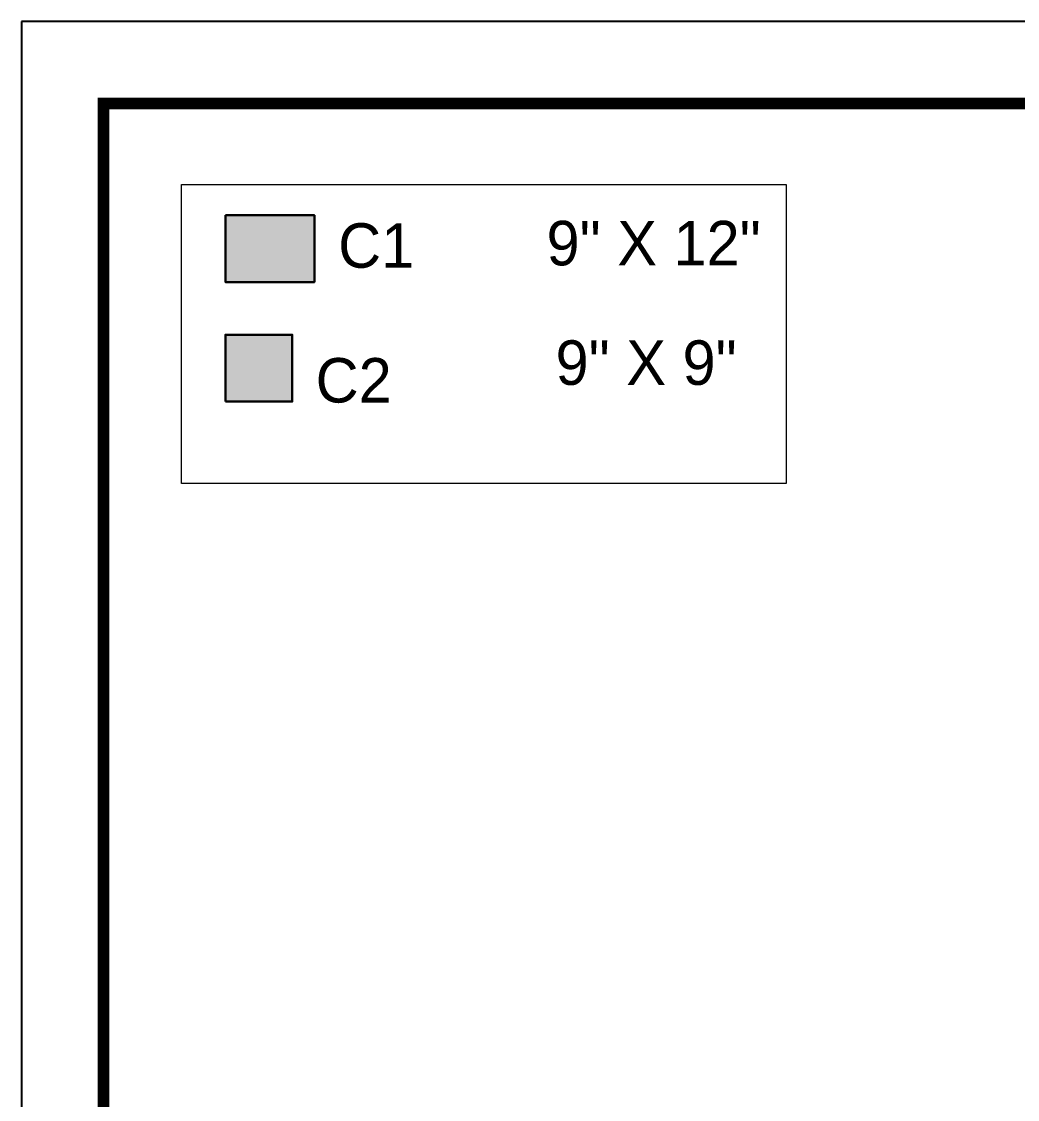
# Model space of a CAD drawing. Header units: millimetres. Extents: x -6808 to 215771, y -89660 to -16303.
# Drawn here: x 94793.9 to 94989.3, y -47304.8 to -47093.3 of the extents above; entities that cross this region are included whole.
import ezdxf

# ---------------------------------------------------------------- set-up
doc = ezdxf.new("R2010")
doc.units = ezdxf.units.MM
doc.layers.add('column', color=5, linetype='Continuous', lineweight=30)
doc.layers.add('FORMAT', color=7, linetype='Continuous')
doc.styles.add('cdim', font='arial.ttf')
doc.styles.add('SAJ', font='eurr____.ttf')

msp = doc.modelspace()

# ---------------------------------------------------------------- hatches: boundary and pattern name
at = {"layer": 'column', "ltscale": 2}
for points in [[(94833.882, -47131.331), (94833.882, -47144.43), (94851.348, -47144.43), (94851.348, -47131.331)], [(94846.981, -47167.879), (94846.981, -47154.78), (94833.882, -47154.78), (94833.882, -47167.879)]]:
    msp.add_hatch(color=5, dxfattribs=at).paths.add_polyline_path(points)

# ---------------------------------------------------------------- linework, layer by layer
at = {"layer": 'column', "lineweight": 18}
msp.add_lwpolyline([(94825.234, -47125.281), (94943.913, -47125.281), (94943.913, -47183.954), (94825.234, -47183.954)], close=True, dxfattribs=at)
at = {"layer": 'column', "ltscale": 2}
for points in [[(94833.882, -47131.331), (94833.882, -47144.43), (94851.348, -47144.43), (94851.348, -47131.331)], [(94833.882, -47167.879), (94846.981, -47167.879), (94846.981, -47154.78), (94833.882, -47154.78)]]:
    msp.add_lwpolyline(points, close=True, dxfattribs=at)
at = {"layer": 'FORMAT', "color": 0}
msp.add_lwpolyline([(94793.867, -47093.321), (94793.867, -48177.97), (95557.705, -48177.97), (95557.705, -47093.321)], close=True, dxfattribs=at)
msp.add_lwpolyline([(94793.867, -47093.321), (94793.867, -48177.97), (95557.705, -48177.97), (95557.705, -47093.321)], close=True, dxfattribs=at)
at = {"layer": 'FORMAT', "color": 0, "const_width": 2.24}
msp.add_lwpolyline([(94809.944, -47109.397), (94809.944, -48161.894), (95541.628, -48161.894), (95541.628, -47109.397)], close=True, dxfattribs=at)
msp.add_lwpolyline([(94809.944, -47109.397), (94809.944, -48161.894), (95541.628, -48161.894), (95541.628, -47109.397)], close=True, dxfattribs=at)

# ---------------------------------------------------------------- texts
at = {"layer": 'column', "linetype": 'ByBlock', "char_height": 8.73269, "attachment_point": 1, "style": 'SAJ'}
for s, insert, width in [('\\A1;{\\fCentury Gothic|b0|i0|c0|p34;C1}', (94856.001, -47132.895), 641.18496), ('\\A1;{\\fCentury Gothic|b0|i0|c0|p34;C2}', (94851.581, -47159.349), 427.45664)]:
    msp.add_mtext(s, dxfattribs=dict(at, insert=insert, width=width))
at = {"layer": 'column', "char_height": 8.73269, "width": 335.40053, "attachment_point": 5, "style": 'cdim'}
for s, insert in [('\\A1;{\\fCentury Gothic|b0|i0|c0|p34;9" X 12"}', (94917.913, -47136.851)), ('\\A1;{\\fCentury Gothic|b0|i0|c0|p34;9" X 9"}', (94916.436, -47160.303))]:
    msp.add_mtext(s, dxfattribs=dict(at, insert=insert))

doc.saveas('drawing.dxf')
